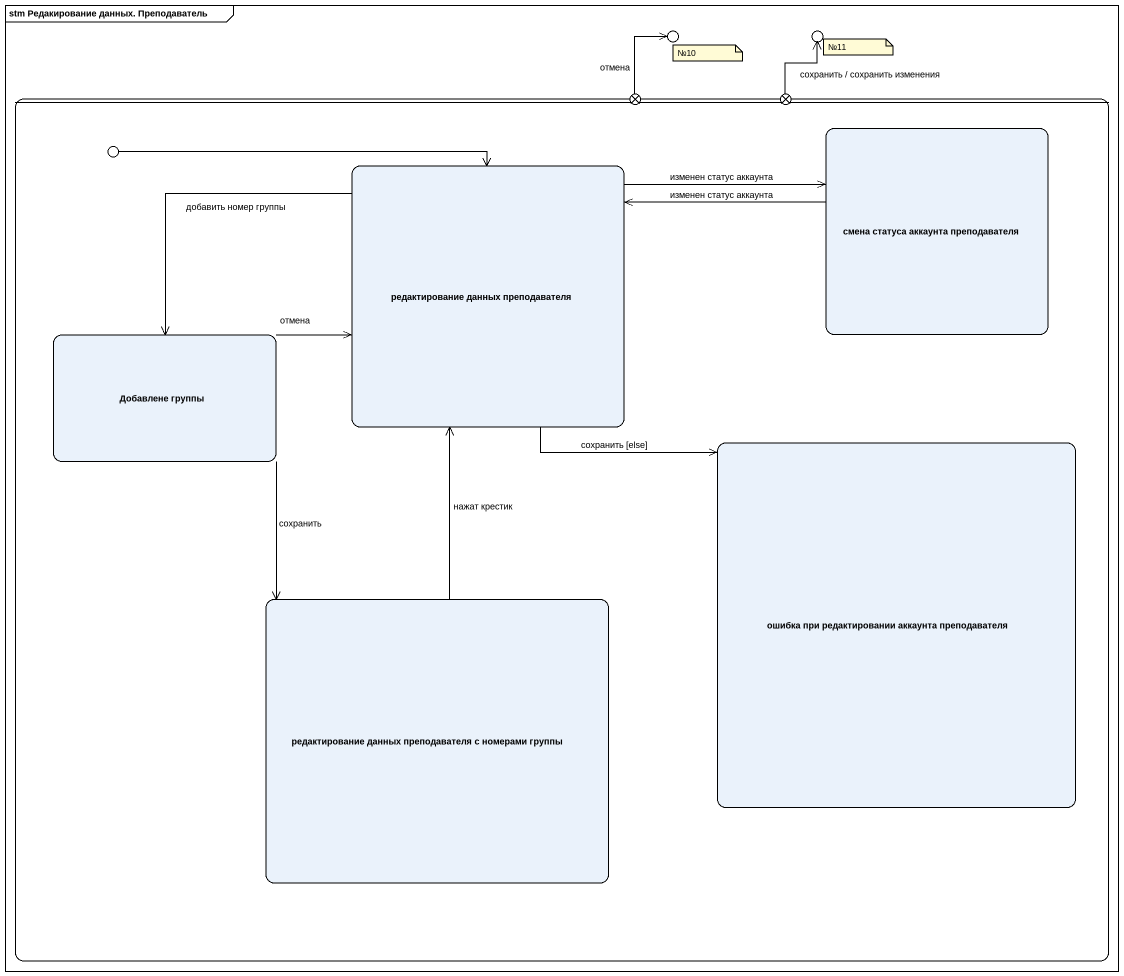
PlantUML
@startuml
mainframe stm Редакирование данных. Преподаватель
hide empty description
state entry1 <<choice>>
state entry2 <<choice>>
state " " as state1 {
  state entry3 <<entryPoint>>
  state "смена статуса аккаунта преподавателя" as смена_статуса_аккаунта
  state "редактирование данных преподавателя" as редактирование_данных
  state "Добавлене группы" as Добавлене_группы
  state "ошибка при редактировании аккаунта преподавателя" as ошибка_при_редактировании
  state "редактирование данных преподавателя с номерами группы" as редактирование_данных_2
}
state exit1 <<choice>>
state exit2 <<choice>>
exit1 -up-> entry1 : отмена
exit2 -up-> entry2 : сохранить / сохранить изменения
entry3 -right-> редактирование_данных
смена_статуса_аккаунта -left-> редактирование_данных : изменен статус аккаунта
редактирование_данных -right-> смена_статуса_аккаунта : изменен статус аккаунта
редактирование_данных -left-> Добавлене_группы : добавить номер группы
редактирование_данных --> ошибка_при_редактировании : сохранить [else]
Добавлене_группы -right-> редактирование_данных : отмена
Добавлене_группы --> редактирование_данных_2 : сохранить
редактирование_данных_2 -up-> редактирование_данных : нажат крестик
note as N1
  №10
end note
note as N2
  №11
end note
@enduml
